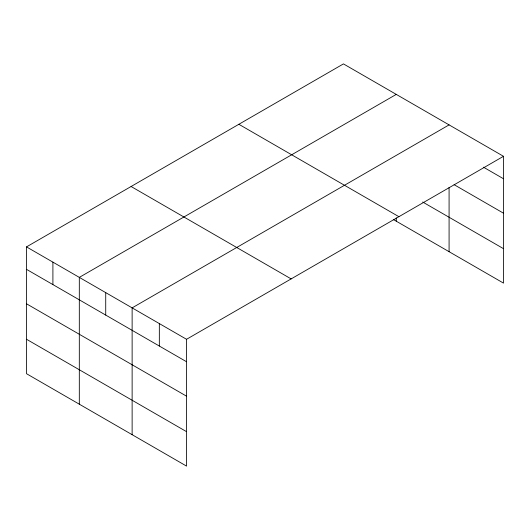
<?xml version="1.0" encoding="UTF-8"?>
<svg xmlns="http://www.w3.org/2000/svg" width="530" height="530" viewBox="0 0 530 530"><rect width="100%" height="100%" fill="white"/><g stroke="black" fill="none" stroke-linecap="round" stroke-linejoin="round"><path stroke-width="0.79" d="M503.5 156.304L343.453 63.898L26.5 246.894L26.5 373.696L186.547 466.102L186.547 339.293L503.5 156.304L503.5 283.106L393.412 219.552M396.268 94.393L79.314 277.382L79.314 404.191M449.082 124.888L132.129 307.877L132.129 434.686M483.453 167.182L503.5 178.756M454.097 184.665L503.5 213.192M422.675 202.01L503.5 248.669M238.858 124.285L398.904 216.69M131.095 186.507L291.142 278.906M26.5 246.894L186.547 339.293M26.5 269.346L186.547 361.745M26.5 303.783L186.547 396.182M26.5 339.26L186.547 431.665M449.082 187.421L449.082 251.69M396.268 217.923L396.268 221.202M159.338 323.585L159.338 346.037M105.722 292.633L105.722 315.085M52.907 262.138L52.907 284.59"/></g></svg>
